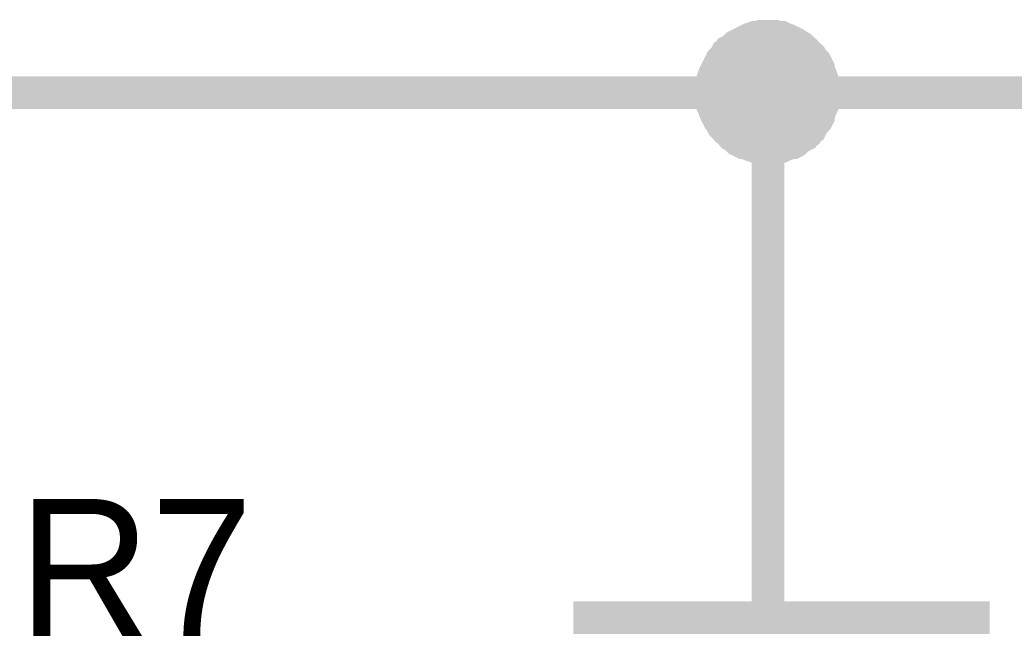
# Model space of a CAD drawing. Header units: millimetres. Extents: x 0 to 19, y 0 to 9.5.
# Drawn here: x 13.0304 to 13.3892, y 5.5034 to 5.7259 of the extents above; entities that cross this region are included whole.
import ezdxf

# ---------------------------------------------------------------- set-up
doc = ezdxf.new("R2010")
doc.units = ezdxf.units.MM
doc.header["$MEASUREMENT"] = 0
doc.layers.add('Sheet', color=255, linetype='Continuous')

msp = doc.modelspace()

# ---------------------------------------------------------------- linework, layer by layer
at = {"layer": 'Sheet'}
for points, const_width in [([(13.28002, 5.69965), (13.28002, 5.70053), (13.28002, 5.70186), (13.28046, 5.70274), (13.28046, 5.70363), (13.28046, 5.70451), (13.2809, 5.70584), (13.28134, 5.70672), (13.28179, 5.7076), (13.28223, 5.70849), (13.28267, 5.70937), (13.28311, 5.71026), (13.28355, 5.71114), (13.284, 5.71158), (13.28488, 5.71247), (13.28532, 5.71335), (13.28621, 5.71379), (13.28665, 5.71468), (13.28753, 5.71512), (13.28842, 5.716), (13.28886, 5.71645), (13.28974, 5.71689), (13.29063, 5.71733), (13.29151, 5.71777), (13.2924, 5.71821), (13.29328, 5.71866), (13.29416, 5.7191), (13.29549, 5.71954), (13.29637, 5.71954), (13.29726, 5.71954), (13.29814, 5.71998), (13.29947, 5.71998), (13.30035, 5.71998)], 0.0118), ([(13.28002, 5.69965), (13.28002, 5.70053), (13.28002, 5.70186), (13.28046, 5.70274), (13.28046, 5.70363), (13.28046, 5.70451), (13.2809, 5.70584), (13.28134, 5.70672), (13.28179, 5.7076), (13.28223, 5.70849), (13.28267, 5.70937), (13.28311, 5.71026), (13.28355, 5.71114), (13.284, 5.71158), (13.28488, 5.71247), (13.28532, 5.71335), (13.28621, 5.71379), (13.28665, 5.71468), (13.28753, 5.71512), (13.28842, 5.716), (13.28886, 5.71645), (13.28974, 5.71689), (13.29063, 5.71733), (13.29151, 5.71777), (13.2924, 5.71821), (13.29328, 5.71866), (13.29416, 5.7191), (13.29549, 5.71954), (13.29637, 5.71954), (13.29726, 5.71954), (13.29814, 5.71998), (13.29947, 5.71998), (13.30035, 5.71998)], 0.0118), ([(13.28002, 5.69965), (13.28002, 5.70053), (13.28002, 5.70186), (13.28046, 5.70274), (13.28046, 5.70363), (13.28046, 5.70451), (13.2809, 5.70584), (13.28134, 5.70672), (13.28179, 5.7076), (13.28223, 5.70849), (13.28267, 5.70937), (13.28311, 5.71026), (13.28355, 5.71114), (13.284, 5.71158), (13.28488, 5.71247), (13.28532, 5.71335), (13.28621, 5.71379), (13.28665, 5.71468), (13.28753, 5.71512), (13.28842, 5.716), (13.28886, 5.71645), (13.28974, 5.71689), (13.29063, 5.71733), (13.29151, 5.71777), (13.2924, 5.71821), (13.29328, 5.71866), (13.29416, 5.7191), (13.29549, 5.71954), (13.29637, 5.71954), (13.29726, 5.71954), (13.29814, 5.71998), (13.29947, 5.71998), (13.30035, 5.71998)], 0.0118), ([(13.28002, 5.69965), (13.28002, 5.70053), (13.28002, 5.70186), (13.28046, 5.70274), (13.28046, 5.70363), (13.28046, 5.70451), (13.2809, 5.70584), (13.28134, 5.70672), (13.28179, 5.7076), (13.28223, 5.70849), (13.28267, 5.70937), (13.28311, 5.71026), (13.28355, 5.71114), (13.284, 5.71158), (13.28488, 5.71247), (13.28532, 5.71335), (13.28621, 5.71379), (13.28665, 5.71468), (13.28753, 5.71512), (13.28842, 5.716), (13.28886, 5.71645), (13.28974, 5.71689), (13.29063, 5.71733), (13.29151, 5.71777), (13.2924, 5.71821), (13.29328, 5.71866), (13.29416, 5.7191), (13.29549, 5.71954), (13.29637, 5.71954), (13.29726, 5.71954), (13.29814, 5.71998), (13.29947, 5.71998), (13.30035, 5.71998)], 0.0118), ([(13.30035, 5.71998), (13.30035, 5.71998)], 0.0118), ([(13.30035, 5.71998), (13.30124, 5.71998), (13.30256, 5.71998), (13.30345, 5.71954), (13.30433, 5.71954), (13.30522, 5.71954), (13.3061, 5.7191), (13.30743, 5.71866), (13.30831, 5.71821), (13.3092, 5.71777), (13.31008, 5.71733), (13.31052, 5.71689), (13.31141, 5.71645), (13.31229, 5.716), (13.31317, 5.71512), (13.31362, 5.71468), (13.3145, 5.71379), (13.31494, 5.71335), (13.31583, 5.71247), (13.31627, 5.71158), (13.31671, 5.71114), (13.3176, 5.71026), (13.31804, 5.70937), (13.31848, 5.70849), (13.31848, 5.7076), (13.31892, 5.70672), (13.31936, 5.70584), (13.31981, 5.70451), (13.31981, 5.70363), (13.31981, 5.70274), (13.32025, 5.70186), (13.32025, 5.70053), (13.32025, 5.69965)], 0.0118), ([(13.30035, 5.71998), (13.30035, 5.71998)], 0.0118), ([(13.30035, 5.71998), (13.30124, 5.71998), (13.30256, 5.71998), (13.30345, 5.71954), (13.30433, 5.71954), (13.30522, 5.71954), (13.3061, 5.7191), (13.30743, 5.71866), (13.30831, 5.71821), (13.3092, 5.71777), (13.31008, 5.71733), (13.31052, 5.71689), (13.31141, 5.71645), (13.31229, 5.716), (13.31317, 5.71512), (13.31362, 5.71468), (13.3145, 5.71379), (13.31494, 5.71335), (13.31583, 5.71247), (13.31627, 5.71158), (13.31671, 5.71114), (13.3176, 5.71026), (13.31804, 5.70937), (13.31848, 5.70849), (13.31848, 5.7076), (13.31892, 5.70672), (13.31936, 5.70584), (13.31981, 5.70451), (13.31981, 5.70363), (13.31981, 5.70274), (13.32025, 5.70186), (13.32025, 5.70053), (13.32025, 5.69965)], 0.0118), ([(13.30035, 5.71998), (13.30035, 5.71998)], 0.0118), ([(13.30035, 5.71998), (13.30124, 5.71998), (13.30256, 5.71998), (13.30345, 5.71954), (13.30433, 5.71954), (13.30522, 5.71954), (13.3061, 5.7191), (13.30743, 5.71866), (13.30831, 5.71821), (13.3092, 5.71777), (13.31008, 5.71733), (13.31052, 5.71689), (13.31141, 5.71645), (13.31229, 5.716), (13.31317, 5.71512), (13.31362, 5.71468), (13.3145, 5.71379), (13.31494, 5.71335), (13.31583, 5.71247), (13.31627, 5.71158), (13.31671, 5.71114), (13.3176, 5.71026), (13.31804, 5.70937), (13.31848, 5.70849), (13.31848, 5.7076), (13.31892, 5.70672), (13.31936, 5.70584), (13.31981, 5.70451), (13.31981, 5.70363), (13.31981, 5.70274), (13.32025, 5.70186), (13.32025, 5.70053), (13.32025, 5.69965)], 0.0118), ([(13.30035, 5.71998), (13.30035, 5.71998)], 0.0118), ([(13.30035, 5.71998), (13.30124, 5.71998), (13.30256, 5.71998), (13.30345, 5.71954), (13.30433, 5.71954), (13.30522, 5.71954), (13.3061, 5.7191), (13.30743, 5.71866), (13.30831, 5.71821), (13.3092, 5.71777), (13.31008, 5.71733), (13.31052, 5.71689), (13.31141, 5.71645), (13.31229, 5.716), (13.31317, 5.71512), (13.31362, 5.71468), (13.3145, 5.71379), (13.31494, 5.71335), (13.31583, 5.71247), (13.31627, 5.71158), (13.31671, 5.71114), (13.3176, 5.71026), (13.31804, 5.70937), (13.31848, 5.70849), (13.31848, 5.7076), (13.31892, 5.70672), (13.31936, 5.70584), (13.31981, 5.70451), (13.31981, 5.70363), (13.31981, 5.70274), (13.32025, 5.70186), (13.32025, 5.70053), (13.32025, 5.69965)], 0.0118), ([(13.28002, 5.69965), (13.28002, 5.70053), (13.28002, 5.70186), (13.28046, 5.70274), (13.28046, 5.70363), (13.28046, 5.70451), (13.2809, 5.70584), (13.28134, 5.70672), (13.28179, 5.7076), (13.28223, 5.70849), (13.28267, 5.70937), (13.28311, 5.71026), (13.28355, 5.71114), (13.284, 5.71158), (13.28488, 5.71247), (13.28532, 5.71335), (13.28621, 5.71379), (13.28665, 5.71468), (13.28753, 5.71512), (13.28842, 5.716), (13.28886, 5.71645), (13.28974, 5.71689), (13.29063, 5.71733), (13.29151, 5.71777), (13.2924, 5.71821), (13.29328, 5.71866), (13.29416, 5.7191), (13.29549, 5.71954), (13.29637, 5.71954), (13.29726, 5.71954), (13.29814, 5.71998), (13.29947, 5.71998), (13.30035, 5.71998)], 0.0039), ([(13.28002, 5.69965), (13.28002, 5.70053), (13.28002, 5.70186), (13.28046, 5.70274), (13.28046, 5.70363), (13.28046, 5.70451), (13.2809, 5.70584), (13.28134, 5.70672), (13.28179, 5.7076), (13.28223, 5.70849), (13.28267, 5.70937), (13.28311, 5.71026), (13.28355, 5.71114), (13.284, 5.71158), (13.28488, 5.71247), (13.28532, 5.71335), (13.28621, 5.71379), (13.28665, 5.71468), (13.28753, 5.71512), (13.28842, 5.716), (13.28886, 5.71645), (13.28974, 5.71689), (13.29063, 5.71733), (13.29151, 5.71777), (13.2924, 5.71821), (13.29328, 5.71866), (13.29416, 5.7191), (13.29549, 5.71954), (13.29637, 5.71954), (13.29726, 5.71954), (13.29814, 5.71998), (13.29947, 5.71998), (13.30035, 5.71998)], 0.0039), ([(13.28002, 5.69965), (13.28002, 5.70053), (13.28002, 5.70186), (13.28046, 5.70274), (13.28046, 5.70363), (13.28046, 5.70451), (13.2809, 5.70584), (13.28134, 5.70672), (13.28179, 5.7076), (13.28223, 5.70849), (13.28267, 5.70937), (13.28311, 5.71026), (13.28355, 5.71114), (13.284, 5.71158), (13.28488, 5.71247), (13.28532, 5.71335), (13.28621, 5.71379), (13.28665, 5.71468), (13.28753, 5.71512), (13.28842, 5.716), (13.28886, 5.71645), (13.28974, 5.71689), (13.29063, 5.71733), (13.29151, 5.71777), (13.2924, 5.71821), (13.29328, 5.71866), (13.29416, 5.7191), (13.29549, 5.71954), (13.29637, 5.71954), (13.29726, 5.71954), (13.29814, 5.71998), (13.29947, 5.71998), (13.30035, 5.71998)], 0.0039), ([(13.28002, 5.69965), (13.28002, 5.70053), (13.28002, 5.70186), (13.28046, 5.70274), (13.28046, 5.70363), (13.28046, 5.70451), (13.2809, 5.70584), (13.28134, 5.70672), (13.28179, 5.7076), (13.28223, 5.70849), (13.28267, 5.70937), (13.28311, 5.71026), (13.28355, 5.71114), (13.284, 5.71158), (13.28488, 5.71247), (13.28532, 5.71335), (13.28621, 5.71379), (13.28665, 5.71468), (13.28753, 5.71512), (13.28842, 5.716), (13.28886, 5.71645), (13.28974, 5.71689), (13.29063, 5.71733), (13.29151, 5.71777), (13.2924, 5.71821), (13.29328, 5.71866), (13.29416, 5.7191), (13.29549, 5.71954), (13.29637, 5.71954), (13.29726, 5.71954), (13.29814, 5.71998), (13.29947, 5.71998), (13.30035, 5.71998)], 0.0039), ([(13.30035, 5.71998), (13.30035, 5.71998)], 0.0039), ([(13.30035, 5.71998), (13.30124, 5.71998), (13.30256, 5.71998), (13.30345, 5.71954), (13.30433, 5.71954), (13.30522, 5.71954), (13.3061, 5.7191), (13.30743, 5.71866), (13.30831, 5.71821), (13.3092, 5.71777), (13.31008, 5.71733), (13.31052, 5.71689), (13.31141, 5.71645), (13.31229, 5.716), (13.31317, 5.71512), (13.31362, 5.71468), (13.3145, 5.71379), (13.31494, 5.71335), (13.31583, 5.71247), (13.31627, 5.71158), (13.31671, 5.71114), (13.3176, 5.71026), (13.31804, 5.70937), (13.31848, 5.70849), (13.31848, 5.7076), (13.31892, 5.70672), (13.31936, 5.70584), (13.31981, 5.70451), (13.31981, 5.70363), (13.31981, 5.70274), (13.32025, 5.70186), (13.32025, 5.70053), (13.32025, 5.69965)], 0.0039), ([(13.30035, 5.71998), (13.30035, 5.71998)], 0.0039), ([(13.30035, 5.71998), (13.30124, 5.71998), (13.30256, 5.71998), (13.30345, 5.71954), (13.30433, 5.71954), (13.30522, 5.71954), (13.3061, 5.7191), (13.30743, 5.71866), (13.30831, 5.71821), (13.3092, 5.71777), (13.31008, 5.71733), (13.31052, 5.71689), (13.31141, 5.71645), (13.31229, 5.716), (13.31317, 5.71512), (13.31362, 5.71468), (13.3145, 5.71379), (13.31494, 5.71335), (13.31583, 5.71247), (13.31627, 5.71158), (13.31671, 5.71114), (13.3176, 5.71026), (13.31804, 5.70937), (13.31848, 5.70849), (13.31848, 5.7076), (13.31892, 5.70672), (13.31936, 5.70584), (13.31981, 5.70451), (13.31981, 5.70363), (13.31981, 5.70274), (13.32025, 5.70186), (13.32025, 5.70053), (13.32025, 5.69965)], 0.0039), ([(13.30035, 5.71998), (13.30035, 5.71998)], 0.0039), ([(13.30035, 5.71998), (13.30124, 5.71998), (13.30256, 5.71998), (13.30345, 5.71954), (13.30433, 5.71954), (13.30522, 5.71954), (13.3061, 5.7191), (13.30743, 5.71866), (13.30831, 5.71821), (13.3092, 5.71777), (13.31008, 5.71733), (13.31052, 5.71689), (13.31141, 5.71645), (13.31229, 5.716), (13.31317, 5.71512), (13.31362, 5.71468), (13.3145, 5.71379), (13.31494, 5.71335), (13.31583, 5.71247), (13.31627, 5.71158), (13.31671, 5.71114), (13.3176, 5.71026), (13.31804, 5.70937), (13.31848, 5.70849), (13.31848, 5.7076), (13.31892, 5.70672), (13.31936, 5.70584), (13.31981, 5.70451), (13.31981, 5.70363), (13.31981, 5.70274), (13.32025, 5.70186), (13.32025, 5.70053), (13.32025, 5.69965)], 0.0039), ([(13.30035, 5.71998), (13.30035, 5.71998)], 0.0039), ([(13.30035, 5.71998), (13.30124, 5.71998), (13.30256, 5.71998), (13.30345, 5.71954), (13.30433, 5.71954), (13.30522, 5.71954), (13.3061, 5.7191), (13.30743, 5.71866), (13.30831, 5.71821), (13.3092, 5.71777), (13.31008, 5.71733), (13.31052, 5.71689), (13.31141, 5.71645), (13.31229, 5.716), (13.31317, 5.71512), (13.31362, 5.71468), (13.3145, 5.71379), (13.31494, 5.71335), (13.31583, 5.71247), (13.31627, 5.71158), (13.31671, 5.71114), (13.3176, 5.71026), (13.31804, 5.70937), (13.31848, 5.70849), (13.31848, 5.7076), (13.31892, 5.70672), (13.31936, 5.70584), (13.31981, 5.70451), (13.31981, 5.70363), (13.31981, 5.70274), (13.32025, 5.70186), (13.32025, 5.70053), (13.32025, 5.69965)], 0.0039), ([(12.40022, 5.59973), (12.60006, 5.59973), (12.60006, 5.69965), (13.00016, 5.69965), (13.30035, 5.69965), (13.6001, 5.69965)], 0.0118), ([(13.30035, 5.67975), (13.29947, 5.67975), (13.29814, 5.67975), (13.29726, 5.68019), (13.29637, 5.68019), (13.29549, 5.68019), (13.29416, 5.68064), (13.29328, 5.68108), (13.2924, 5.68152), (13.29151, 5.68152), (13.29063, 5.68196), (13.28974, 5.6824), (13.28886, 5.68329), (13.28842, 5.68373), (13.28753, 5.68417), (13.28665, 5.68506), (13.28621, 5.6855), (13.28532, 5.68638), (13.28488, 5.68683), (13.284, 5.68771), (13.28355, 5.68859), (13.28311, 5.68948), (13.28267, 5.68992), (13.28223, 5.6908), (13.28179, 5.69169), (13.28134, 5.69257), (13.2809, 5.6939), (13.28046, 5.69478), (13.28046, 5.69567), (13.28046, 5.69655), (13.28002, 5.69744), (13.28002, 5.69876), (13.28002, 5.69965)], 0.0118), ([(13.28002, 5.69965), (13.28002, 5.69965)], 0.0118), ([(13.30035, 5.67975), (13.29947, 5.67975), (13.29814, 5.67975), (13.29726, 5.68019), (13.29637, 5.68019), (13.29549, 5.68019), (13.29416, 5.68064), (13.29328, 5.68108), (13.2924, 5.68152), (13.29151, 5.68152), (13.29063, 5.68196), (13.28974, 5.6824), (13.28886, 5.68329), (13.28842, 5.68373), (13.28753, 5.68417), (13.28665, 5.68506), (13.28621, 5.6855), (13.28532, 5.68638), (13.28488, 5.68683), (13.284, 5.68771), (13.28355, 5.68859), (13.28311, 5.68948), (13.28267, 5.68992), (13.28223, 5.6908), (13.28179, 5.69169), (13.28134, 5.69257), (13.2809, 5.6939), (13.28046, 5.69478), (13.28046, 5.69567), (13.28046, 5.69655), (13.28002, 5.69744), (13.28002, 5.69876), (13.28002, 5.69965)], 0.0118), ([(13.28002, 5.69965), (13.28002, 5.69965)], 0.0118), ([(13.30035, 5.67975), (13.29947, 5.67975), (13.29814, 5.67975), (13.29726, 5.68019), (13.29637, 5.68019), (13.29549, 5.68019), (13.29416, 5.68064), (13.29328, 5.68108), (13.2924, 5.68152), (13.29151, 5.68152), (13.29063, 5.68196), (13.28974, 5.6824), (13.28886, 5.68329), (13.28842, 5.68373), (13.28753, 5.68417), (13.28665, 5.68506), (13.28621, 5.6855), (13.28532, 5.68638), (13.28488, 5.68683), (13.284, 5.68771), (13.28355, 5.68859), (13.28311, 5.68948), (13.28267, 5.68992), (13.28223, 5.6908), (13.28179, 5.69169), (13.28134, 5.69257), (13.2809, 5.6939), (13.28046, 5.69478), (13.28046, 5.69567), (13.28046, 5.69655), (13.28002, 5.69744), (13.28002, 5.69876), (13.28002, 5.69965)], 0.0118), ([(13.28002, 5.69965), (13.28002, 5.69965)], 0.0118), ([(13.30035, 5.67975), (13.29947, 5.67975), (13.29814, 5.67975), (13.29726, 5.68019), (13.29637, 5.68019), (13.29549, 5.68019), (13.29416, 5.68064), (13.29328, 5.68108), (13.2924, 5.68152), (13.29151, 5.68152), (13.29063, 5.68196), (13.28974, 5.6824), (13.28886, 5.68329), (13.28842, 5.68373), (13.28753, 5.68417), (13.28665, 5.68506), (13.28621, 5.6855), (13.28532, 5.68638), (13.28488, 5.68683), (13.284, 5.68771), (13.28355, 5.68859), (13.28311, 5.68948), (13.28267, 5.68992), (13.28223, 5.6908), (13.28179, 5.69169), (13.28134, 5.69257), (13.2809, 5.6939), (13.28046, 5.69478), (13.28046, 5.69567), (13.28046, 5.69655), (13.28002, 5.69744), (13.28002, 5.69876), (13.28002, 5.69965)], 0.0118), ([(13.28002, 5.69965), (13.28002, 5.69965)], 0.0118), ([(13.30035, 5.69965), (13.30035, 5.59973)], 0.0118), ([(13.32025, 5.69965), (13.32025, 5.69876), (13.32025, 5.69744), (13.31981, 5.69655), (13.31981, 5.69567), (13.31981, 5.69478), (13.31936, 5.6939), (13.31892, 5.69257), (13.31848, 5.69169), (13.31848, 5.6908), (13.31804, 5.68992), (13.3176, 5.68948), (13.31671, 5.68859), (13.31627, 5.68771), (13.31583, 5.68683), (13.31494, 5.68638), (13.3145, 5.6855), (13.31362, 5.68506), (13.31317, 5.68417), (13.31229, 5.68373), (13.31141, 5.68329), (13.31052, 5.6824), (13.31008, 5.68196), (13.3092, 5.68152), (13.30831, 5.68152), (13.30743, 5.68108), (13.3061, 5.68064), (13.30522, 5.68019), (13.30433, 5.68019), (13.30345, 5.68019), (13.30256, 5.67975), (13.30124, 5.67975), (13.30035, 5.67975)], 0.0118), ([(13.32025, 5.69965), (13.32025, 5.69876), (13.32025, 5.69744), (13.31981, 5.69655), (13.31981, 5.69567), (13.31981, 5.69478), (13.31936, 5.6939), (13.31892, 5.69257), (13.31848, 5.69169), (13.31848, 5.6908), (13.31804, 5.68992), (13.3176, 5.68948), (13.31671, 5.68859), (13.31627, 5.68771), (13.31583, 5.68683), (13.31494, 5.68638), (13.3145, 5.6855), (13.31362, 5.68506), (13.31317, 5.68417), (13.31229, 5.68373), (13.31141, 5.68329), (13.31052, 5.6824), (13.31008, 5.68196), (13.3092, 5.68152), (13.30831, 5.68152), (13.30743, 5.68108), (13.3061, 5.68064), (13.30522, 5.68019), (13.30433, 5.68019), (13.30345, 5.68019), (13.30256, 5.67975), (13.30124, 5.67975), (13.30035, 5.67975)], 0.0118), ([(13.32025, 5.69965), (13.32025, 5.69876), (13.32025, 5.69744), (13.31981, 5.69655), (13.31981, 5.69567), (13.31981, 5.69478), (13.31936, 5.6939), (13.31892, 5.69257), (13.31848, 5.69169), (13.31848, 5.6908), (13.31804, 5.68992), (13.3176, 5.68948), (13.31671, 5.68859), (13.31627, 5.68771), (13.31583, 5.68683), (13.31494, 5.68638), (13.3145, 5.6855), (13.31362, 5.68506), (13.31317, 5.68417), (13.31229, 5.68373), (13.31141, 5.68329), (13.31052, 5.6824), (13.31008, 5.68196), (13.3092, 5.68152), (13.30831, 5.68152), (13.30743, 5.68108), (13.3061, 5.68064), (13.30522, 5.68019), (13.30433, 5.68019), (13.30345, 5.68019), (13.30256, 5.67975), (13.30124, 5.67975), (13.30035, 5.67975)], 0.0118), ([(13.32025, 5.69965), (13.32025, 5.69876), (13.32025, 5.69744), (13.31981, 5.69655), (13.31981, 5.69567), (13.31981, 5.69478), (13.31936, 5.6939), (13.31892, 5.69257), (13.31848, 5.69169), (13.31848, 5.6908), (13.31804, 5.68992), (13.3176, 5.68948), (13.31671, 5.68859), (13.31627, 5.68771), (13.31583, 5.68683), (13.31494, 5.68638), (13.3145, 5.6855), (13.31362, 5.68506), (13.31317, 5.68417), (13.31229, 5.68373), (13.31141, 5.68329), (13.31052, 5.6824), (13.31008, 5.68196), (13.3092, 5.68152), (13.30831, 5.68152), (13.30743, 5.68108), (13.3061, 5.68064), (13.30522, 5.68019), (13.30433, 5.68019), (13.30345, 5.68019), (13.30256, 5.67975), (13.30124, 5.67975), (13.30035, 5.67975)], 0.0118), ([(13.32025, 5.69965), (13.32025, 5.69965), (13.32025, 5.69965), (13.32025, 5.69965), (13.32025, 5.69965), (13.32025, 5.69965), (13.32025, 5.69965), (13.32025, 5.69965), (13.32025, 5.69965), (13.32025, 5.69965), (13.32025, 5.69965), (13.32025, 5.69965), (13.32025, 5.69965), (13.32025, 5.69965), (13.32025, 5.69965), (13.32025, 5.69965), (13.32025, 5.69965), (13.32025, 5.69965), (13.32025, 5.69965), (13.32025, 5.69965), (13.32025, 5.69965), (13.32025, 5.69965), (13.32025, 5.69965), (13.32025, 5.69965), (13.32025, 5.69965), (13.32025, 5.69965), (13.32025, 5.69965), (13.32025, 5.69965), (13.32025, 5.69965), (13.32025, 5.69965), (13.32025, 5.69965), (13.32025, 5.69965), (13.32025, 5.69965)], 0.0118), ([(13.32025, 5.69965), (13.32025, 5.69965)], 0.0118), ([(13.32025, 5.69965), (13.32025, 5.69965), (13.32025, 5.69965), (13.32025, 5.69965), (13.32025, 5.69965), (13.32025, 5.69965), (13.32025, 5.69965), (13.32025, 5.69965), (13.32025, 5.69965), (13.32025, 5.69965), (13.32025, 5.69965), (13.32025, 5.69965), (13.32025, 5.69965), (13.32025, 5.69965), (13.32025, 5.69965), (13.32025, 5.69965), (13.32025, 5.69965), (13.32025, 5.69965), (13.32025, 5.69965), (13.32025, 5.69965), (13.32025, 5.69965), (13.32025, 5.69965), (13.32025, 5.69965), (13.32025, 5.69965), (13.32025, 5.69965), (13.32025, 5.69965), (13.32025, 5.69965), (13.32025, 5.69965), (13.32025, 5.69965), (13.32025, 5.69965), (13.32025, 5.69965), (13.32025, 5.69965), (13.32025, 5.69965)], 0.0118), ([(13.32025, 5.69965), (13.32025, 5.69965)], 0.0118), ([(13.32025, 5.69965), (13.32025, 5.69965), (13.32025, 5.69965), (13.32025, 5.69965), (13.32025, 5.69965), (13.32025, 5.69965), (13.32025, 5.69965), (13.32025, 5.69965), (13.32025, 5.69965), (13.32025, 5.69965), (13.32025, 5.69965), (13.32025, 5.69965), (13.32025, 5.69965), (13.32025, 5.69965), (13.32025, 5.69965), (13.32025, 5.69965), (13.32025, 5.69965), (13.32025, 5.69965), (13.32025, 5.69965), (13.32025, 5.69965), (13.32025, 5.69965), (13.32025, 5.69965), (13.32025, 5.69965), (13.32025, 5.69965), (13.32025, 5.69965), (13.32025, 5.69965), (13.32025, 5.69965), (13.32025, 5.69965), (13.32025, 5.69965), (13.32025, 5.69965), (13.32025, 5.69965), (13.32025, 5.69965), (13.32025, 5.69965)], 0.0118), ([(13.32025, 5.69965), (13.32025, 5.69965)], 0.0118), ([(13.32025, 5.69965), (13.32025, 5.69965), (13.32025, 5.69965), (13.32025, 5.69965), (13.32025, 5.69965), (13.32025, 5.69965), (13.32025, 5.69965), (13.32025, 5.69965), (13.32025, 5.69965), (13.32025, 5.69965), (13.32025, 5.69965), (13.32025, 5.69965), (13.32025, 5.69965), (13.32025, 5.69965), (13.32025, 5.69965), (13.32025, 5.69965), (13.32025, 5.69965), (13.32025, 5.69965), (13.32025, 5.69965), (13.32025, 5.69965), (13.32025, 5.69965), (13.32025, 5.69965), (13.32025, 5.69965), (13.32025, 5.69965), (13.32025, 5.69965), (13.32025, 5.69965), (13.32025, 5.69965), (13.32025, 5.69965), (13.32025, 5.69965), (13.32025, 5.69965), (13.32025, 5.69965), (13.32025, 5.69965), (13.32025, 5.69965)], 0.0118), ([(13.32025, 5.69965), (13.32025, 5.69965)], 0.0118), ([(13.30035, 5.67975), (13.29947, 5.67975), (13.29814, 5.67975), (13.29726, 5.68019), (13.29637, 5.68019), (13.29549, 5.68019), (13.29416, 5.68064), (13.29328, 5.68108), (13.2924, 5.68152), (13.29151, 5.68152), (13.29063, 5.68196), (13.28974, 5.6824), (13.28886, 5.68329), (13.28842, 5.68373), (13.28753, 5.68417), (13.28665, 5.68506), (13.28621, 5.6855), (13.28532, 5.68638), (13.28488, 5.68683), (13.284, 5.68771), (13.28355, 5.68859), (13.28311, 5.68948), (13.28267, 5.68992), (13.28223, 5.6908), (13.28179, 5.69169), (13.28134, 5.69257), (13.2809, 5.6939), (13.28046, 5.69478), (13.28046, 5.69567), (13.28046, 5.69655), (13.28002, 5.69744), (13.28002, 5.69876), (13.28002, 5.69965)], 0.0039), ([(13.28002, 5.69965), (13.28002, 5.69965)], 0.0039), ([(13.30035, 5.67975), (13.29947, 5.67975), (13.29814, 5.67975), (13.29726, 5.68019), (13.29637, 5.68019), (13.29549, 5.68019), (13.29416, 5.68064), (13.29328, 5.68108), (13.2924, 5.68152), (13.29151, 5.68152), (13.29063, 5.68196), (13.28974, 5.6824), (13.28886, 5.68329), (13.28842, 5.68373), (13.28753, 5.68417), (13.28665, 5.68506), (13.28621, 5.6855), (13.28532, 5.68638), (13.28488, 5.68683), (13.284, 5.68771), (13.28355, 5.68859), (13.28311, 5.68948), (13.28267, 5.68992), (13.28223, 5.6908), (13.28179, 5.69169), (13.28134, 5.69257), (13.2809, 5.6939), (13.28046, 5.69478), (13.28046, 5.69567), (13.28046, 5.69655), (13.28002, 5.69744), (13.28002, 5.69876), (13.28002, 5.69965)], 0.0039), ([(13.28002, 5.69965), (13.28002, 5.69965)], 0.0039), ([(13.30035, 5.67975), (13.29947, 5.67975), (13.29814, 5.67975), (13.29726, 5.68019), (13.29637, 5.68019), (13.29549, 5.68019), (13.29416, 5.68064), (13.29328, 5.68108), (13.2924, 5.68152), (13.29151, 5.68152), (13.29063, 5.68196), (13.28974, 5.6824), (13.28886, 5.68329), (13.28842, 5.68373), (13.28753, 5.68417), (13.28665, 5.68506), (13.28621, 5.6855), (13.28532, 5.68638), (13.28488, 5.68683), (13.284, 5.68771), (13.28355, 5.68859), (13.28311, 5.68948), (13.28267, 5.68992), (13.28223, 5.6908), (13.28179, 5.69169), (13.28134, 5.69257), (13.2809, 5.6939), (13.28046, 5.69478), (13.28046, 5.69567), (13.28046, 5.69655), (13.28002, 5.69744), (13.28002, 5.69876), (13.28002, 5.69965)], 0.0039), ([(13.28002, 5.69965), (13.28002, 5.69965)], 0.0039), ([(13.30035, 5.67975), (13.29947, 5.67975), (13.29814, 5.67975), (13.29726, 5.68019), (13.29637, 5.68019), (13.29549, 5.68019), (13.29416, 5.68064), (13.29328, 5.68108), (13.2924, 5.68152), (13.29151, 5.68152), (13.29063, 5.68196), (13.28974, 5.6824), (13.28886, 5.68329), (13.28842, 5.68373), (13.28753, 5.68417), (13.28665, 5.68506), (13.28621, 5.6855), (13.28532, 5.68638), (13.28488, 5.68683), (13.284, 5.68771), (13.28355, 5.68859), (13.28311, 5.68948), (13.28267, 5.68992), (13.28223, 5.6908), (13.28179, 5.69169), (13.28134, 5.69257), (13.2809, 5.6939), (13.28046, 5.69478), (13.28046, 5.69567), (13.28046, 5.69655), (13.28002, 5.69744), (13.28002, 5.69876), (13.28002, 5.69965)], 0.0039), ([(13.28002, 5.69965), (13.28002, 5.69965)], 0.0039), ([(13.32025, 5.69965), (13.32025, 5.69876), (13.32025, 5.69744), (13.31981, 5.69655), (13.31981, 5.69567), (13.31981, 5.69478), (13.31936, 5.6939), (13.31892, 5.69257), (13.31848, 5.69169), (13.31848, 5.6908), (13.31804, 5.68992), (13.3176, 5.68948), (13.31671, 5.68859), (13.31627, 5.68771), (13.31583, 5.68683), (13.31494, 5.68638), (13.3145, 5.6855), (13.31362, 5.68506), (13.31317, 5.68417), (13.31229, 5.68373), (13.31141, 5.68329), (13.31052, 5.6824), (13.31008, 5.68196), (13.3092, 5.68152), (13.30831, 5.68152), (13.30743, 5.68108), (13.3061, 5.68064), (13.30522, 5.68019), (13.30433, 5.68019), (13.30345, 5.68019), (13.30256, 5.67975), (13.30124, 5.67975), (13.30035, 5.67975)], 0.0039), ([(13.32025, 5.69965), (13.32025, 5.69876), (13.32025, 5.69744), (13.31981, 5.69655), (13.31981, 5.69567), (13.31981, 5.69478), (13.31936, 5.6939), (13.31892, 5.69257), (13.31848, 5.69169), (13.31848, 5.6908), (13.31804, 5.68992), (13.3176, 5.68948), (13.31671, 5.68859), (13.31627, 5.68771), (13.31583, 5.68683), (13.31494, 5.68638), (13.3145, 5.6855), (13.31362, 5.68506), (13.31317, 5.68417), (13.31229, 5.68373), (13.31141, 5.68329), (13.31052, 5.6824), (13.31008, 5.68196), (13.3092, 5.68152), (13.30831, 5.68152), (13.30743, 5.68108), (13.3061, 5.68064), (13.30522, 5.68019), (13.30433, 5.68019), (13.30345, 5.68019), (13.30256, 5.67975), (13.30124, 5.67975), (13.30035, 5.67975)], 0.0039), ([(13.32025, 5.69965), (13.32025, 5.69876), (13.32025, 5.69744), (13.31981, 5.69655), (13.31981, 5.69567), (13.31981, 5.69478), (13.31936, 5.6939), (13.31892, 5.69257), (13.31848, 5.69169), (13.31848, 5.6908), (13.31804, 5.68992), (13.3176, 5.68948), (13.31671, 5.68859), (13.31627, 5.68771), (13.31583, 5.68683), (13.31494, 5.68638), (13.3145, 5.6855), (13.31362, 5.68506), (13.31317, 5.68417), (13.31229, 5.68373), (13.31141, 5.68329), (13.31052, 5.6824), (13.31008, 5.68196), (13.3092, 5.68152), (13.30831, 5.68152), (13.30743, 5.68108), (13.3061, 5.68064), (13.30522, 5.68019), (13.30433, 5.68019), (13.30345, 5.68019), (13.30256, 5.67975), (13.30124, 5.67975), (13.30035, 5.67975)], 0.0039), ([(13.32025, 5.69965), (13.32025, 5.69876), (13.32025, 5.69744), (13.31981, 5.69655), (13.31981, 5.69567), (13.31981, 5.69478), (13.31936, 5.6939), (13.31892, 5.69257), (13.31848, 5.69169), (13.31848, 5.6908), (13.31804, 5.68992), (13.3176, 5.68948), (13.31671, 5.68859), (13.31627, 5.68771), (13.31583, 5.68683), (13.31494, 5.68638), (13.3145, 5.6855), (13.31362, 5.68506), (13.31317, 5.68417), (13.31229, 5.68373), (13.31141, 5.68329), (13.31052, 5.6824), (13.31008, 5.68196), (13.3092, 5.68152), (13.30831, 5.68152), (13.30743, 5.68108), (13.3061, 5.68064), (13.30522, 5.68019), (13.30433, 5.68019), (13.30345, 5.68019), (13.30256, 5.67975), (13.30124, 5.67975), (13.30035, 5.67975)], 0.0039), ([(13.32025, 5.69965), (13.32025, 5.69965), (13.32025, 5.69965), (13.32025, 5.69965), (13.32025, 5.69965), (13.32025, 5.69965), (13.32025, 5.69965), (13.32025, 5.69965), (13.32025, 5.69965), (13.32025, 5.69965), (13.32025, 5.69965), (13.32025, 5.69965), (13.32025, 5.69965), (13.32025, 5.69965), (13.32025, 5.69965), (13.32025, 5.69965), (13.32025, 5.69965), (13.32025, 5.69965), (13.32025, 5.69965), (13.32025, 5.69965), (13.32025, 5.69965), (13.32025, 5.69965), (13.32025, 5.69965), (13.32025, 5.69965), (13.32025, 5.69965), (13.32025, 5.69965), (13.32025, 5.69965), (13.32025, 5.69965), (13.32025, 5.69965), (13.32025, 5.69965), (13.32025, 5.69965), (13.32025, 5.69965), (13.32025, 5.69965)], 0.0039), ([(13.32025, 5.69965), (13.32025, 5.69965)], 0.0039), ([(13.32025, 5.69965), (13.32025, 5.69965), (13.32025, 5.69965), (13.32025, 5.69965), (13.32025, 5.69965), (13.32025, 5.69965), (13.32025, 5.69965), (13.32025, 5.69965), (13.32025, 5.69965), (13.32025, 5.69965), (13.32025, 5.69965), (13.32025, 5.69965), (13.32025, 5.69965), (13.32025, 5.69965), (13.32025, 5.69965), (13.32025, 5.69965), (13.32025, 5.69965), (13.32025, 5.69965), (13.32025, 5.69965), (13.32025, 5.69965), (13.32025, 5.69965), (13.32025, 5.69965), (13.32025, 5.69965), (13.32025, 5.69965), (13.32025, 5.69965), (13.32025, 5.69965), (13.32025, 5.69965), (13.32025, 5.69965), (13.32025, 5.69965), (13.32025, 5.69965), (13.32025, 5.69965), (13.32025, 5.69965), (13.32025, 5.69965)], 0.0039), ([(13.32025, 5.69965), (13.32025, 5.69965)], 0.0039), ([(13.32025, 5.69965), (13.32025, 5.69965), (13.32025, 5.69965), (13.32025, 5.69965), (13.32025, 5.69965), (13.32025, 5.69965), (13.32025, 5.69965), (13.32025, 5.69965), (13.32025, 5.69965), (13.32025, 5.69965), (13.32025, 5.69965), (13.32025, 5.69965), (13.32025, 5.69965), (13.32025, 5.69965), (13.32025, 5.69965), (13.32025, 5.69965), (13.32025, 5.69965), (13.32025, 5.69965), (13.32025, 5.69965), (13.32025, 5.69965), (13.32025, 5.69965), (13.32025, 5.69965), (13.32025, 5.69965), (13.32025, 5.69965), (13.32025, 5.69965), (13.32025, 5.69965), (13.32025, 5.69965), (13.32025, 5.69965), (13.32025, 5.69965), (13.32025, 5.69965), (13.32025, 5.69965), (13.32025, 5.69965), (13.32025, 5.69965)], 0.0039), ([(13.32025, 5.69965), (13.32025, 5.69965)], 0.0039), ([(13.32025, 5.69965), (13.32025, 5.69965), (13.32025, 5.69965), (13.32025, 5.69965), (13.32025, 5.69965), (13.32025, 5.69965), (13.32025, 5.69965), (13.32025, 5.69965), (13.32025, 5.69965), (13.32025, 5.69965), (13.32025, 5.69965), (13.32025, 5.69965), (13.32025, 5.69965), (13.32025, 5.69965), (13.32025, 5.69965), (13.32025, 5.69965), (13.32025, 5.69965), (13.32025, 5.69965), (13.32025, 5.69965), (13.32025, 5.69965), (13.32025, 5.69965), (13.32025, 5.69965), (13.32025, 5.69965), (13.32025, 5.69965), (13.32025, 5.69965), (13.32025, 5.69965), (13.32025, 5.69965), (13.32025, 5.69965), (13.32025, 5.69965), (13.32025, 5.69965), (13.32025, 5.69965), (13.32025, 5.69965), (13.32025, 5.69965)], 0.0039), ([(13.32025, 5.69965), (13.32025, 5.69965)], 0.0039), ([(13.30035, 5.50998), (13.30035, 5.59973)], 0.0118), ([(13.30035, 5.50998), (13.30035, 5.52988)], 0.0118), ([(13.23006, 5.50998), (13.38038, 5.50998)], 0.0118)]:
    msp.add_lwpolyline(points, dxfattribs=dict(at, const_width=const_width))
at = {"layer": 'Sheet', "const_width": 0.02}
msp.add_lwpolyline([(13.29, 5.7, 1), (13.31, 5.7, 1)], format="xyb", close=True, dxfattribs=at)

# ---------------------------------------------------------------- texts
at = {"layer": 'Sheet'}
msp.add_text('R7', height=0.049516, dxfattribs=at).set_placement((13.02978, 5.50335))

doc.saveas('drawing.dxf')
